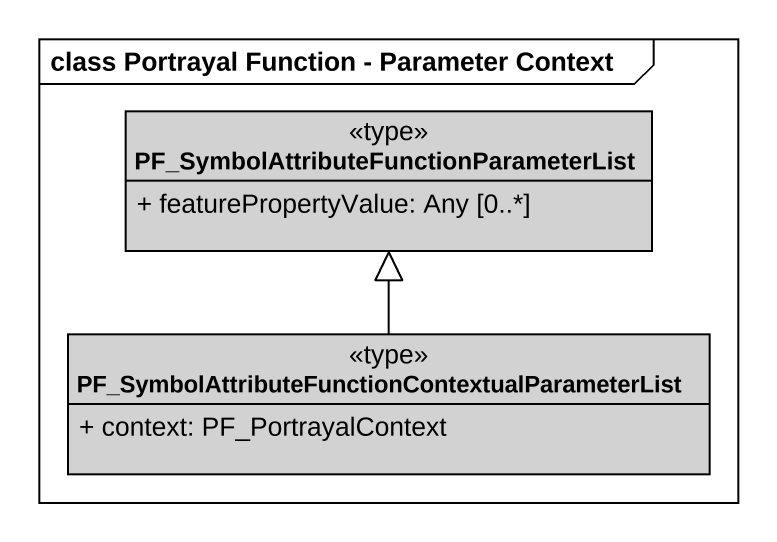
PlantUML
@startuml
mainframe class Portrayal Function - Parameter Context
hide circle
hide empty members
skinparam classAttributeIconSize 0
class "PF_SymbolAttributeFunctionParameterList" as PF_SymbolAttributeFunctionPa <<type>> #D2D2D2 {
  + featurePropertyValue: Any [0..*]
}
class "PF_SymbolAttributeFunctionContextualParameterList" as PF_SymbolAttributeFunctionCo <<type>> #D2D2D2 {
  + context: PF_PortrayalContext
}
PF_SymbolAttributeFunctionCo -up-|> PF_SymbolAttributeFunctionPa
@enduml
